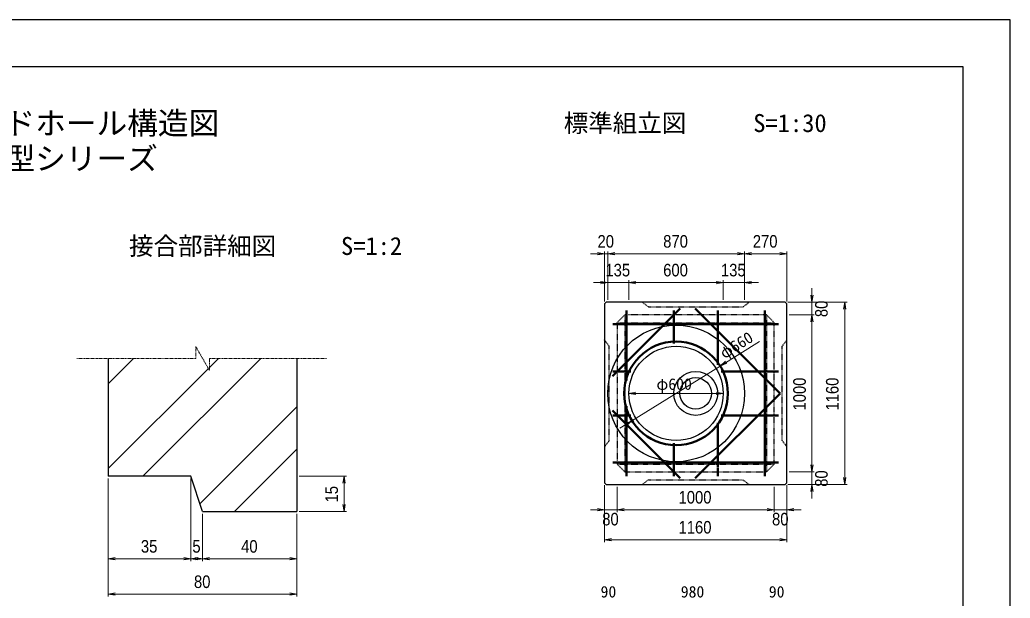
# Model space of a CAD drawing. Units: millimetres, scale not verified. Extents: x -210 to 210, y -148 to 148.
# Drawn here: x 0 to 210, y 25.8 to 148.5 of the extents above; entities that cross this region are included whole.
import ezdxf
from ezdxf.enums import TextEntityAlignment as Align

# ---------------------------------------------------------------- set-up
doc = ezdxf.new("R2010")
doc.units = ezdxf.units.MM
doc.linetypes.add('USER1', pattern=[12.95, 6.35, -3.175, 0.25, -3.175])
doc.linetypes.add('USER2', pattern=[4.7625, 3.175, -1.5875])
doc.layers.add('0-0', color=7, linetype='Continuous')
for name, color, linetype, lineweight in [('0-1_0', 9, 'Continuous', 25), ('0-2_dims', 2, 'Continuous', 13), ('0-3_pen1実線', 4, 'Continuous', 13), ('0-5_pen3実線', 7, 'Continuous', 25), ('0-6_pen4実線', 6, 'Continuous', 25), ('0-7_pen1一点', 4, 'USER1', 13), ('0-8_pen2破線', 3, 'USER2', 25), ('0-9_鉄筋１', 7, 'Continuous', 50), ('0-A_鉄筋２', 7, 'Continuous', 50)]:
    doc.layers.add(name, color=color, linetype=linetype, lineweight=lineweight)
doc.styles.add('ＭＳ ゴシック', font='')
doc.styles.add('ＭＳ Ｐゴシック', font='')
doc.styles.get('ＭＳ ゴシック').set_extended_font_data('MS Gothic')
doc.styles.get('ＭＳ Ｐゴシック').set_extended_font_data('MS PGothic')

# ---------------------------------------------------------------- blocks, each defined once
blk = doc.blocks.new('部分図 1')
at = {"layer": '0-1_0'}
blk.add_lwpolyline([(0, 0), (12600, 0), (12600, 8910), (0, 8910)], close=True, dxfattribs=at)
at = {"layer": '0-2_dims'}
for p, q in [((10019.5, 7117), (10019.5, 7435.65)), ((10039.5, 7127), (10039.5, 7435.65)), ((10039.5, 7127), (10039.5, 7435.65)), ((10909.5, 7127), (10909.5, 7435.65)), ((10909.5, 7127), (10909.5, 7435.65)), ((11179.5, 7117), (11179.5, 7435.65)), ((10019.5, 7420.65), (9929.5, 7420.65)), ((10039.5, 7420.65), (10019.5, 7420.65)), ((10909.5, 7420.65), (10039.5, 7420.65)), ((10039.5, 7420.65), (10129.5, 7420.65)), ((10909.5, 7420.65), (11179.5, 7420.65)), ((10039.5, 7127), (10039.5, 7252.65)), ((10174.5, 7127), (10174.5, 7252.65)), ((10174.5, 7127), (10174.5, 7252.65)), ((10774.5, 7127), (10774.5, 7252.65)), ((10774.5, 7127), (10774.5, 7252.65)), ((10909.5, 7127), (10909.5, 7252.65)), ((10039.5, 7237.65), (9949.5, 7237.65)), ((10174.5, 7237.65), (10039.5, 7237.65)), ((10174.5, 7237.65), (10774.5, 7237.65)), ((10174.5, 7237.65), (10264.5, 7237.65)), ((10774.5, 7237.65), (10684.5, 7237.65)), ((10774.5, 7237.65), (10909.5, 7237.65)), ((10909.5, 7237.65), (10999.5, 7237.65)), ((11338.87, 7112), (11338.87, 7202)), ((11184.5, 7112), (11353.87, 7112)), ((11184.5, 7112), (11562.27, 7112)), ((11338.87, 7032), (11338.87, 7112)), ((11547.27, 5952), (11547.27, 7112)), ((11194.5, 7032), (11353.87, 7032)), ((11194.5, 7032), (11353.87, 7032)), ((11338.87, 7032), (11338.87, 6942)), ((11338.87, 7032), (11338.87, 6032)), ((11338.87, 6032), (11338.87, 6122)), ((6862.5, 5989.69), (6862.5, 5464.03)), ((6862.5, 5989.69), (6862.5, 5239.03)), ((7387.5, 5989.69), (7387.5, 5464.03)), ((7387.5, 5989.69), (7387.5, 5464.03)), ((8077.5, 6004.69), (8377.59, 6004.69)), ((8362.59, 6004.69), (8362.59, 5779.69)), ((11194.5, 6032), (11353.87, 6032)), ((11194.5, 6032), (11353.87, 6032)), ((11338.87, 6032), (11338.87, 5952)), ((10019.5, 5947), (10019.5, 5776.67)), ((10019.5, 5947), (10019.5, 5585.65)), ((10099.5, 5937), (10099.5, 5776.67)), ((10099.5, 5937), (10099.5, 5776.67)), ((11099.5, 5937), (11099.5, 5776.67)), ((11099.5, 5937), (11099.5, 5776.67)), ((11179.5, 5947), (11179.5, 5776.67)), ((11179.5, 5947), (11179.5, 5585.65)), ((11184.5, 5952), (11353.87, 5952)), ((11184.5, 5952), (11562.27, 5952)), ((11338.87, 5952), (11338.87, 5862)), ((7462.5, 5764.69), (7462.5, 5464.03)), ((7462.5, 5764.69), (7462.5, 5464.03)), ((8062.5, 5764.69), (8062.5, 5464.03)), ((8062.5, 5764.69), (8062.5, 5239.03)), ((8077.5, 5779.69), (8377.59, 5779.69)), ((10019.5, 5791.67), (9929.5, 5791.67)), ((10099.5, 5791.67), (10019.5, 5791.67)), ((10099.5, 5791.67), (10189.5, 5791.67)), ((10099.5, 5791.67), (11099.5, 5791.67)), ((11099.5, 5791.67), (11009.5, 5791.67)), ((11099.5, 5791.67), (11179.5, 5791.67)), ((11179.5, 5791.67), (11269.5, 5791.67)), ((10019.5, 5600.65), (11179.5, 5600.65)), ((7387.5, 5479.03), (6862.5, 5479.03)), ((7462.5, 5479.03), (7387.5, 5479.03)), ((7462.5, 5479.03), (8062.5, 5479.03)), ((8062.5, 5254.03), (6862.5, 5254.03))]:
    blk.add_line(p, q, dxfattribs=at)
at = {"layer": '0-2_dims', "lineweight": 18}
for p, q in [((10754.93, 6705.95), (11005.62, 6861.46)), ((10754.93, 6705.95), (10194.07, 6358.05)), ((10174.5, 6532), (10774.5, 6532)), ((10194.07, 6358.05), (10117.59, 6310.61))]:
    blk.add_line(p, q, dxfattribs=at)
at = {"layer": '0-2_dims'}
for points in [[(9974.5, 7413.15), (10019.5, 7420.65), (9974.5, 7428.15)], [(10084.5, 7428.15), (10039.5, 7420.65), (10084.5, 7413.15)], [(10084.5, 7428.15), (10039.5, 7420.65), (10084.5, 7413.15)], [(10864.5, 7413.15), (10909.5, 7420.65), (10864.5, 7428.15)], [(10954.5, 7428.15), (10909.5, 7420.65), (10954.5, 7413.15)], [(11134.5, 7413.15), (11179.5, 7420.65), (11134.5, 7428.15)], [(9994.5, 7230.15), (10039.5, 7237.65), (9994.5, 7245.15)], [(10219.5, 7245.15), (10174.5, 7237.65), (10219.5, 7230.15)], [(10219.5, 7245.15), (10174.5, 7237.65), (10219.5, 7230.15)], [(10729.5, 7230.15), (10774.5, 7237.65), (10729.5, 7245.15)], [(10729.5, 7230.15), (10774.5, 7237.65), (10729.5, 7245.15)], [(10954.5, 7245.15), (10909.5, 7237.65), (10954.5, 7230.15)], [(11331.37, 7157), (11338.87, 7112), (11346.37, 7157)], [(11554.77, 7067), (11547.27, 7112), (11539.77, 7067)], [(11346.37, 6987), (11338.87, 7032), (11331.37, 6987)], [(11346.37, 6987), (11338.87, 7032), (11331.37, 6987)], [(11331.37, 6077), (11338.87, 6032), (11346.37, 6077)], [(11331.37, 6077), (11338.87, 6032), (11346.37, 6077)], [(8370.09, 5959.69), (8362.59, 6004.69), (8355.09, 5959.69)], [(11539.77, 5997), (11547.27, 5952), (11554.77, 5997)], [(11346.37, 5907), (11338.87, 5952), (11331.37, 5907)], [(8355.09, 5824.69), (8362.59, 5779.69), (8370.09, 5824.69)], [(9974.5, 5784.17), (10019.5, 5791.67), (9974.5, 5799.17)], [(10144.5, 5799.17), (10099.5, 5791.67), (10144.5, 5784.17)], [(10144.5, 5799.17), (10099.5, 5791.67), (10144.5, 5784.17)], [(11054.5, 5784.17), (11099.5, 5791.67), (11054.5, 5799.17)], [(11054.5, 5784.17), (11099.5, 5791.67), (11054.5, 5799.17)], [(11224.5, 5799.17), (11179.5, 5791.67), (11224.5, 5784.17)], [(10064.5, 5608.15), (10019.5, 5600.65), (10064.5, 5593.15)], [(11134.5, 5593.15), (11179.5, 5600.65), (11134.5, 5608.15)], [(6907.5, 5486.53), (6862.5, 5479.03), (6907.5, 5471.53)], [(7342.5, 5471.53), (7387.5, 5479.03), (7342.5, 5486.53)], [(7432.5, 5486.53), (7387.5, 5479.03), (7432.5, 5471.53)], [(7417.5, 5471.53), (7462.5, 5479.03), (7417.5, 5486.53)], [(7507.5, 5486.53), (7462.5, 5479.03), (7507.5, 5471.53)], [(8017.5, 5471.53), (8062.5, 5479.03), (8017.5, 5486.53)], [(6907.5, 5261.53), (6862.5, 5254.03), (6907.5, 5246.53)], [(8017.5, 5246.53), (8062.5, 5254.03), (8017.5, 5261.53)]]:
    blk.add_lwpolyline(points, dxfattribs=at)
at = {"layer": '0-2_dims', "lineweight": 18}
for points in [[(10789.22, 6736.05), (10754.93, 6705.95), (10797.12, 6723.3)], [(10219.5, 6539.5), (10174.5, 6532), (10219.5, 6524.5)], [(10729.5, 6524.5), (10774.5, 6532), (10729.5, 6539.5)], [(10159.78, 6327.95), (10194.07, 6358.05), (10151.88, 6340.7)]]:
    blk.add_lwpolyline(points, dxfattribs=at)
at = {"layer": '0-3_pen1実線'}
for p, q in [((6862.5, 6593.09), (7024.1, 6754.69)), ((7082.33, 6004.69), (7832.33, 6754.69)), ((7505.8, 6697.58), (7562.92, 6754.69)), ((6862.5, 6054.28), (7499.26, 6691.03)), ((7445.91, 5829.46), (8062.5, 6446.05)), ((7665.55, 5779.69), (8062.5, 6176.65))]:
    blk.add_line(p, q, dxfattribs=at)
at = {"layer": '0-5_pen3実線'}
for p, q in [((10029.5, 7112), (10019.5, 7102)), ((10019.5, 7102), (10019.5, 5962)), ((11169.5, 7112), (10029.5, 7112)), ((11169.5, 7112), (11179.5, 7102)), ((11179.5, 5962), (11179.5, 7102)), ((6862.5, 6754.69), (6862.5, 6004.69)), ((8062.5, 6754.69), (8062.5, 5779.69)), ((7387.5, 6004.69), (6862.5, 6004.69)), ((7462.5, 5779.69), (7387.5, 6004.69)), ((10019.5, 5962), (10029.5, 5952)), ((10029.5, 5952), (11169.5, 5952)), ((11179.5, 5962), (11169.5, 5952)), ((7462.5, 5779.69), (8062.5, 5779.69))]:
    blk.add_line(p, q, dxfattribs=at)
for centre, radius in [((10474.5, 6532), 435), ((10474.5, 6532), 300), ((10599.5, 6532), 140), ((10599.5, 6532), 100)]:
    blk.add_circle(centre, radius, dxfattribs=at)
at = {"layer": '0-6_pen4実線'}
blk.add_lwpolyline([(300, 300), (12300, 300), (12300, 8610), (300, 8610)], close=True, dxfattribs=at)
at = {"layer": '0-7_pen1一点'}
for p, q in [((7419.2, 6754.69), (7419.2, 6829.69)), ((7505.8, 6679.69), (7419.2, 6829.69)), ((7419.2, 6754.69), (6662.79, 6754.69)), ((8250, 6754.69), (7505.8, 6754.69)), ((7505.8, 6754.69), (7505.8, 6679.69))]:
    blk.add_line(p, q, dxfattribs=at)
at = {"layer": '0-8_pen2破線'}
for p, q in [((10299.5, 7082), (10259.5, 7112)), ((10099.5, 6982), (10149.5, 7032)), ((11049.5, 7032), (10149.5, 7032)), ((10149.5, 7032), (10149.5, 6032)), ((11049.5, 7032), (11099.5, 6982)), ((11049.5, 7032), (11049.5, 6032)), ((10099.5, 6982), (10099.5, 6082)), ((10099.5, 6982), (11099.5, 6982)), ((11099.5, 6082), (11099.5, 6982)), ((10049.5, 6832), (10019.5, 6872)), ((11149.5, 6832), (11179.5, 6872)), ((10049.5, 6232), (10049.5, 6832)), ((11149.5, 6232), (11149.5, 6832)), ((10049.5, 6232), (10019.5, 6192)), ((11149.5, 6232), (11179.5, 6192)), ((10149.5, 6032), (10099.5, 6082)), ((10099.5, 6082), (11099.5, 6082)), ((11099.5, 6082), (11049.5, 6032)), ((10149.5, 6032), (11049.5, 6032)), ((10299.5, 5982), (10259.5, 5952)), ((10299.5, 5982), (10899.5, 5982)), ((10899.5, 5982), (10939.5, 5952))]:
    blk.add_line(p, q, dxfattribs=at)
blk.add_lwpolyline([(10299.5, 7082), (10899.5, 7082), (10939.5, 7112)], dxfattribs=at)
at = {"layer": '0-9_鉄筋１'}
for p, q in [((10069.81, 6641.69), (10500.26, 7072.14)), ((11135.78, 6532), (10595.64, 7072.14)), ((10159.5, 7009), (10159.5, 6614)), ((10459.5, 7009), (10459.5, 6849)), ((10739.5, 7009), (10739.5, 6714)), ((11039.5, 7009), (11039.5, 6055)), ((10122.5, 6972), (11076.5, 6972)), ((10122.5, 6672), (10187.5, 6672)), ((11076.5, 6672), (10761.5, 6672)), ((11135.78, 6532), (10595.64, 5991.86)), ((10159.5, 6450), (10159.5, 6055)), ((10069.81, 6422.31), (10500.26, 5991.86)), ((10122.5, 6392), (10187.5, 6392)), ((11076.5, 6392), (10761.5, 6392)), ((10739.5, 6345), (10739.5, 6060)), ((10459.5, 6215), (10459.5, 6055)), ((10122.5, 6092), (11076.5, 6092))]:
    blk.add_line(p, q, dxfattribs=at)
blk.add_circle((10474.5, 6532), 330, dxfattribs=at)
at = {"layer": '0-A_鉄筋２'}
for p, q in [((10159.5, 7009), (10159.5, 7059)), ((10459.5, 7059), (10459.5, 7009)), ((10739.5, 7059), (10739.5, 7009)), ((11039.5, 7059), (11039.5, 7009)), ((10072.5, 6972), (10122.5, 6972)), ((11126.5, 6972), (11076.5, 6972)), ((10072.5, 6672), (10122.5, 6672)), ((11126.5, 6672), (11076.5, 6672)), ((10072.5, 6392), (10122.5, 6392)), ((11126.5, 6392), (11076.5, 6392)), ((10072.5, 6092), (10122.5, 6092)), ((10159.5, 6055), (10159.5, 6005)), ((10459.5, 6005), (10459.5, 6055)), ((10739.5, 6005), (10739.5, 6055)), ((11039.5, 6005), (11039.5, 6055)), ((11126.5, 6092), (11076.5, 6092))]:
    blk.add_line(p, q, dxfattribs=at)
at = {"layer": '0-2_dims', "color": 7, "style": 'ＭＳ Ｐゴシック', "width": 0.9}
for s, p in [('20', (9974.95, 7435.65)), ('870', (10392.68, 7435.65)), ('270', (10962.68, 7435.65)), ('135', (10025.18, 7252.65)), ('600', (10392.68, 7252.65)), ('135', (10760.18, 7252.65)), ('1000', (10490.41, 5806.67)), ('80', (10004.95, 5667.58)), ('80', (11084.95, 5667.58)), ('1160', (10490.41, 5615.65)), ('35', (7070.45, 5494.03)), ('5', (7397.73, 5494.03)), ('40', (7707.95, 5494.03)), ('80', (7407.95, 5269.03))]:
    blk.add_text(s, height=79.98, dxfattribs=at).set_placement(p, align=Align.BOTTOM_LEFT)
for s, p in [('80', (11462.96, 7017.45)), ('1000', (11323.87, 6422.91)), ('1160', (11532.27, 6422.91)), ('80', (11462.96, 5937.45)), ('15', (8347.59, 5837.65))]:
    blk.add_text(s, height=79.98, rotation=90, dxfattribs=at).set_placement(p, align=Align.BOTTOM_LEFT)
at = {"layer": '0-2_dims', "color": 7, "style": 'ＭＳ ゴシック'}
blk.add_text('φ660', height=73.31, rotation=31.812, dxfattribs=at).set_placement((10792.91, 6730.1), align=Align.BOTTOM_LEFT)
blk.add_text('φ600', height=73.31, dxfattribs=at).set_placement((10349.5, 6532.5), align=Align.BOTTOM_LEFT)
at = {"layer": '0-5_pen3実線', "style": 'ＭＳ ゴシック'}
for s, height, p in [('\u3000標準組立図\u3000', 114.3, (9604, 8161.02)), ('S=1:30', 114.4, (10965.65, 8161.01)), ('\u3000接合部詳細図\u3000', 114.4, (6838.57, 7378.74)), ('S=1:2', 114.3, (8343.31, 7378.76))]:
    blk.add_text(s, height=height, dxfattribs=at).set_placement(p, align=Align.BOTTOM_LEFT)
at = {"layer": '0-6_pen4実線', "style": 'ＭＳ ゴシック'}
for s, p in [('\u3000ＫＯＥＩハンドホール構造図\u3000', (4837.55, 8137.5)), ('１０００型シリーズ', (5422.51, 7912.5))]:
    blk.add_text(s, height=143, dxfattribs=at).set_placement(p, align=Align.BOTTOM_LEFT)
at = {"layer": '0-9_鉄筋１', "style": 'ＭＳ ゴシック'}
for s, p in [('90', (9994.45, 5210.5)), ('980', (10504.45, 5210.5)), ('90', (11064.5, 5210.5))]:
    blk.add_text(s, height=73.31, dxfattribs=at).set_placement(p, align=Align.BOTTOM_LEFT)

msp = doc.modelspace()

# ---------------------------------------------------------------- block references
at = {"layer": '0-0', "xscale": 0.0333333, "yscale": 0.0333333}
msp.add_blockref('部分図 1', (-210, -148.5), dxfattribs=at)

doc.saveas('drawing.dxf')
